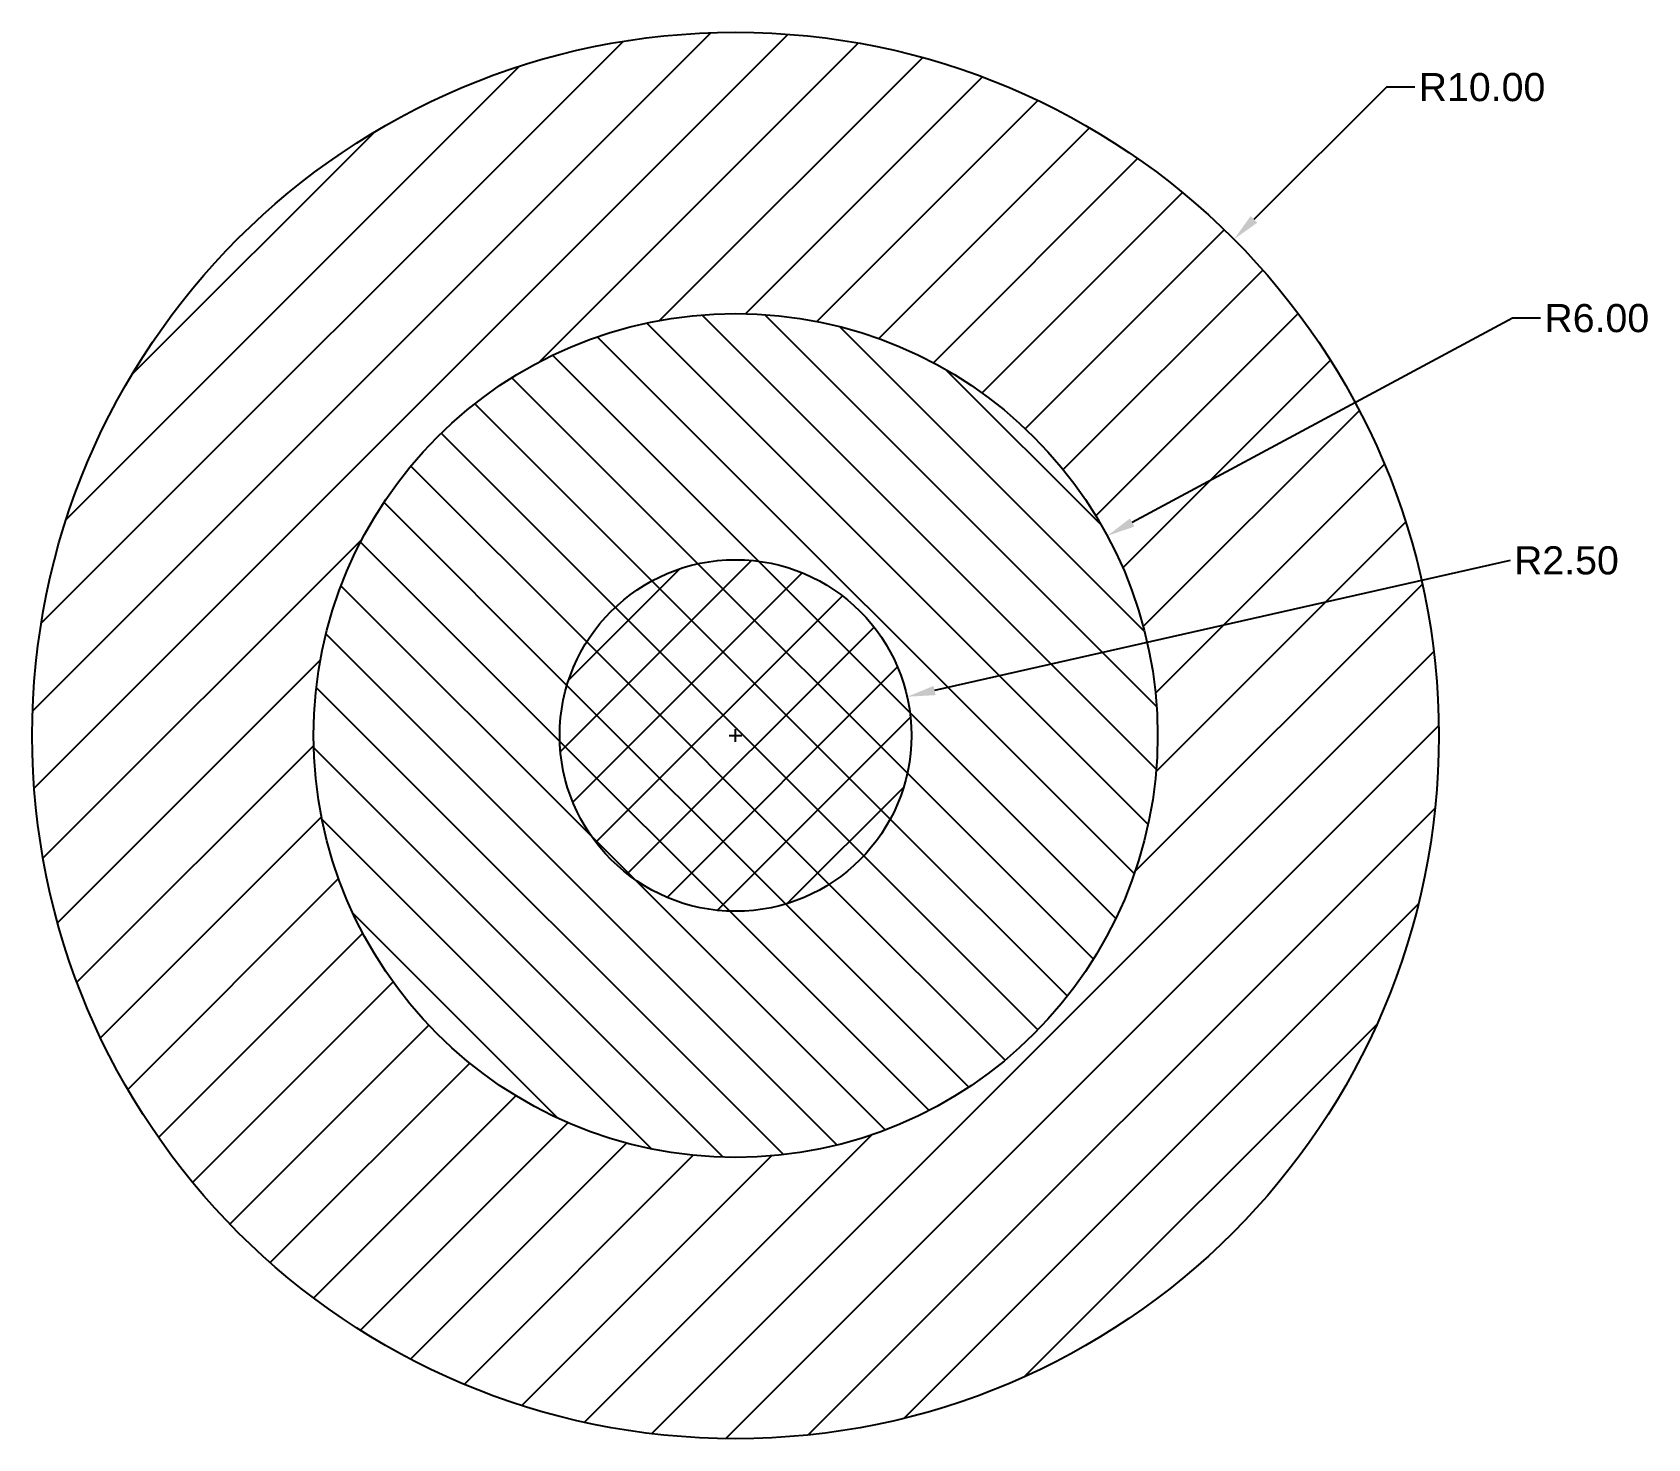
# Model space of a CAD drawing. Header units: centimetres. Extents: x 8 to 31, y 2.6 to 22.6.
import ezdxf

# ---------------------------------------------------------------- set-up
doc = ezdxf.new("R2010")
doc.units = ezdxf.units.CM
doc.layers.add('Carcasa inferioara', color=9, linetype='Continuous', plot=False)
doc.layers.add('Cotare', color=3, linetype='Continuous')
doc.layers.add('LED', color=2, linetype='Continuous')
doc.styles.get("Standard").update_dxf_attribs({"font": 'arial.ttf'})
doc.dimstyles.get("Standard").update_dxf_attribs({"dimtxt": 0.4, "dimasz": 0.4, "dimexe": 0.18, "dimexo": 0.0625, "dimgap": 0.09, "dimtad": 0, "dimtih": 1, "dimtoh": 1, "dimzin": 0, "dimdsep": 46, "dimtxsty": 'Standard', "dimcen": 0.09, "dimadec": 0, "dimazin": 0, "dimtfac": 1, "dimtofl": 0, "dimtmove": 0, "dimatfit": 3, "dimfxl": 1, "dimtolj": 1, "dimtzin": 0, "dimarcsym": 0})

# ---------------------------------------------------------------- blocks, each defined once
blk = doc.blocks.new('*D7')
at = {"layer": 'Cotare', "color": 0, "lineweight": -2, "transparency": 16777216}
for p, q in [((27.246, 21.858), (25.359, 19.978)), ((27.646, 21.858), (27.246, 21.858)), ((17.899, 12.64), (18.079, 12.64)), ((17.989, 12.55), (17.989, 12.73))]:
    blk.add_line(p, q, dxfattribs=at)
at = {"layer": 'Cotare', "color": 0, "transparency": 16777216}
blk.add_solid([(25.312, 20.026), (25.406, 19.931), (25.075, 19.696)], dxfattribs=at)
at = {"layer": 'Defpoints', "color": 0, "transparency": 16777216}
for p in [(25.075, 19.696), (17.989, 12.64)]:
    blk.add_point(p, dxfattribs=at)
at = {"layer": 'Cotare', "color": 0, "transparency": 16777216, "insert": (28.602, 21.858), "char_height": 0.4, "attachment_point": 5}
blk.add_mtext('\\A1;R10.00', dxfattribs=at)
blk = doc.blocks.new('*D8')
at = {"layer": 'Cotare', "color": 0, "lineweight": -2, "transparency": 16777216}
for p, q in [((29.034, 18.573), (23.627, 15.668)), ((29.434, 18.573), (29.034, 18.573)), ((17.899, 12.64), (18.079, 12.64)), ((17.989, 12.55), (17.989, 12.73))]:
    blk.add_line(p, q, dxfattribs=at)
at = {"layer": 'Cotare', "color": 0, "transparency": 16777216}
blk.add_solid([(23.596, 15.727), (23.659, 15.61), (23.275, 15.479)], dxfattribs=at)
at = {"layer": 'Defpoints', "color": 0, "transparency": 16777216}
for p in [(23.275, 15.479), (17.989, 12.64)]:
    blk.add_point(p, dxfattribs=at)
at = {"layer": 'Cotare', "color": 0, "transparency": 16777216, "insert": (30.234, 18.573), "char_height": 0.4, "attachment_point": 5}
blk.add_mtext('\\A1;R6.00', dxfattribs=at)
blk = doc.blocks.new('*D9')
at = {"layer": 'Cotare', "color": 0, "lineweight": -2, "transparency": 16777216}
for p, q in [((29.002, 15.128), (20.818, 13.279)), ((17.899, 12.64), (18.079, 12.64)), ((17.989, 12.55), (17.989, 12.73))]:
    blk.add_line(p, q, dxfattribs=at)
at = {"layer": 'Cotare', "color": 0, "transparency": 16777216}
blk.add_solid([(20.803, 13.344), (20.833, 13.214), (20.428, 13.191)], dxfattribs=at)
at = {"layer": 'Defpoints', "color": 0, "transparency": 16777216}
for p in [(20.428, 13.191), (17.989, 12.64)]:
    blk.add_point(p, dxfattribs=at)
at = {"layer": 'Cotare', "color": 0, "transparency": 16777216, "insert": (29.802, 15.128), "char_height": 0.4, "attachment_point": 5}
blk.add_mtext('\\A1;R2.50', dxfattribs=at)

msp = doc.modelspace()

# ---------------------------------------------------------------- hatches: boundary and pattern name
at = {"layer": 'Carcasa inferioara'}
h = msp.add_hatch(dxfattribs=at)
h.set_pattern_fill('ANSI31', color=256, scale=0.25)
h.set_pattern_definition([(45, (-11.8247, -6.827), (-0.561266, 0.561266), [])])
h.paths.add_polyline_path([(7.989, 12.64, 1), (27.989, 12.64, 1)])
h.paths.add_polyline_path([(23.989, 12.64, -1), (11.989, 12.64, -1)], flags=16)
h.paths.add_polyline_path([(20.489, 12.64, -1), (15.489, 12.64, -1)], flags=0)
h = msp.add_hatch(dxfattribs=at)
h.set_pattern_fill('ANSI31', color=256, scale=0.2, angle=90)
h.set_pattern_definition([(135, (-11.8247, -6.827), (-0.449013, -0.449013), [])])
h.paths.add_polyline_path([(11.989, 12.64, 1), (23.989, 12.64, 1)])
h.paths.add_polyline_path([(20.489, 12.64, -1), (15.489, 12.64, -1)], flags=16)
at = {"layer": 'LED'}
h = msp.add_hatch(dxfattribs=at)
h.set_pattern_fill('ANSI37', color=256, scale=0.2, angle=90)
h.set_pattern_definition([(135, (-11.8247, -6.827), (-0.449013, -0.449013), []), (225, (-11.8247, -6.827), (0.449013, -0.449013), [])])
h.paths.add_polyline_path([(15.489, 12.64, 1), (20.489, 12.64, 1)])

# ---------------------------------------------------------------- linework, layer by layer
at = {"layer": 'Carcasa inferioara'}
for radius in [10, 6, 2.5]:
    msp.add_circle((17.989, 12.64), radius, dxfattribs=at)

# ---------------------------------------------------------------- dimensions: what is measured, and where the dimension line sits
at = {"layer": 'Cotare'}
for mpoint, picture, middle in [((25.075, 19.696), '*D7', (28.602, 21.858)), ((23.275, 15.479), '*D8', (30.234, 18.573)), ((20.428, 13.191), '*D9', (29.002, 15.128))]:
    dim = msp.add_radius_dim(center=(17.989, 12.64), mpoint=mpoint, dimstyle='Standard', dxfattribs=at)
    dim.commit()
    dim.dimension.update_dxf_attribs({"geometry": picture, "text_midpoint": middle, "dimtype": 164})

doc.saveas('drawing.dxf')
